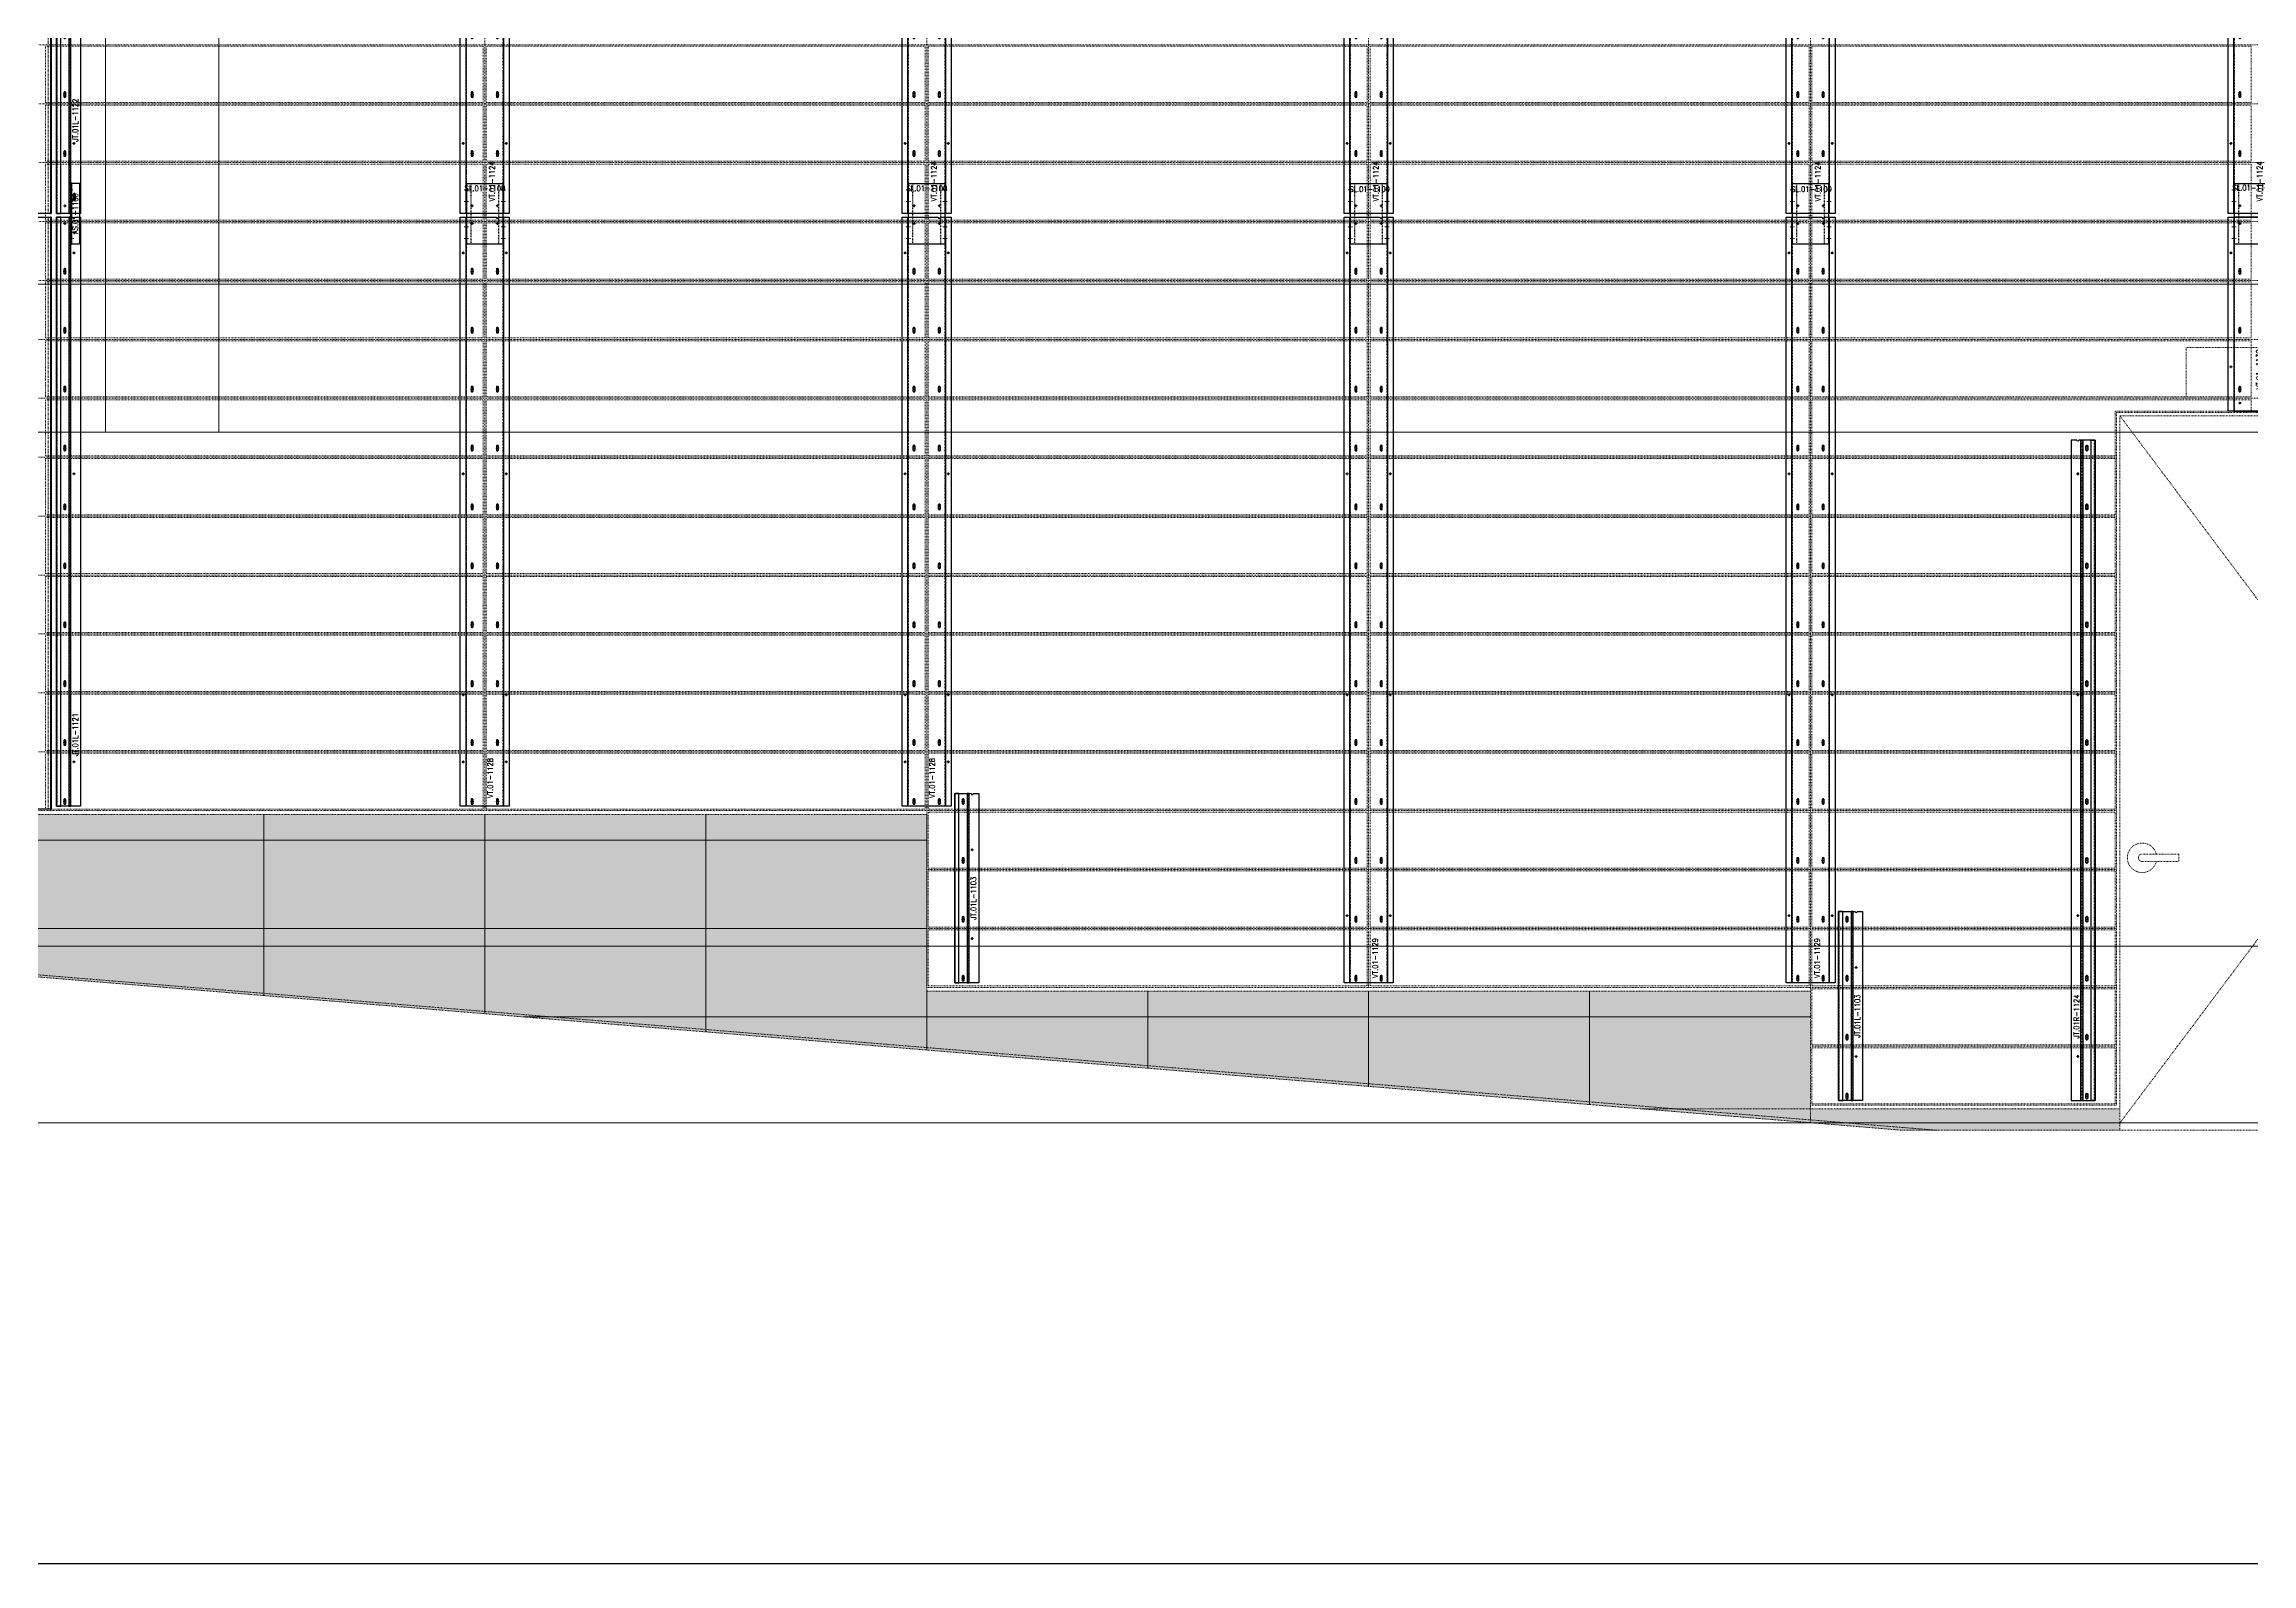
# Model space of a CAD drawing. Header units: inches. Extents: x 11737 to 18084, y -4365 to 1695.
# Drawn here: x 13334.9 to 13634.6, y -571.1 to -364.7 of the extents above; entities that cross this region are included whole.
import ezdxf

# ---------------------------------------------------------------- set-up
doc = ezdxf.new("R2010")
doc.units = ezdxf.units.IN
doc.header["$MEASUREMENT"] = 0
for name, pattern in [('INC-200$0$NBK_CenterX2', [1.083333, 0.666667, -0.125, 0.166667, -0.125]), ('NBK_Center', [0.541667, 0.333333, -0.0625, 0.083333, -0.0625]), ('NBK_Center2', [0.270833, 0.166667, -0.03125, 0.041667, -0.03125]), ('NBK_CenterX2', [1.083333, 0.666667, -0.125, 0.166667, -0.125]), ('NBK_Hidden', [0.125, 0.083333, -0.041667]), ('NBK_Hidden2', [0.0625, 0.041667, -0.020833])]:
    doc.linetypes.add(name, pattern=pattern)
doc.layers.get('Defpoints').update_dxf_attribs({"color": 250, "lineweight": 0})
for name, color, linetype, lineweight in [('!Bracket', 11, 'Continuous', 25), ('!Clip - bent', 20, 'Continuous', 25), ('!Clip - bent @ 1', 20, 'Continuous', 25), ('!Dimension', 50, 'Continuous', 5), ('!Extrusion', 140, 'Continuous', 25), ('!Flashing', 40, 'Continuous', 25), ('!Gridline', 112, 'NBK_CenterX2', 5), ('!Linetype_Center', 220, 'NBK_Center', 9), ('!Linetype_Center2', 222, 'NBK_Center2', 9), ('!Linetype_Hidden', 210, 'NBK_Hidden', 9), ('!Misc2', 252, 'NBK_Hidden2', 5), ('INC-200$0$!Gridline @ 1', 112, 'INC-200$0$NBK_CenterX2', 5)]:
    doc.layers.add(name, color=color, linetype=linetype, lineweight=lineweight)
doc.styles.add('Romans', font='romans.shx', dxfattribs={"width": 0.8})

# ---------------------------------------------------------------- blocks, each defined once
blk = doc.blocks.new('WEST ELEVATION GRID')
for p, q in [((-1655, 113.9), (842.95, 113.9)), ((-1655, 24), (842.95, 24)), ((-1655, 0), (794.95, 0))]:
    blk.add_line(p, q)
blk = doc.blocks.new('A201')
h = blk.add_hatch()
h.set_pattern_fill('FP_12', color=256, style=0, pattern_type=2)
h.set_pattern_definition([(0, (-699.0618, 218.4), (15.36, 3.84), [1.267, -10.253, 1.267, -10.253, -61.44]), (0, (-699.0618, 218.4), (15.36, 3.84), [-23.04, 1.267, -21.773, 1.267, -10.253, -26.88]), (0, (-699.0618, 218.4), (15.36, 3.84), [-57.6, 1.267, -6.413, 1.267, -17.933]), (120, (-693.3018, 220.32), (-11.005538, 11.38215), [1.267, -10.253, 1.267, -10.253, -61.44]), (120, (-693.3018, 220.32), (-11.005538, 11.38215), [-23.04, 1.267, -21.773, 1.267, -10.253, -26.88]), (120, (-693.3018, 220.32), (-11.005538, 11.38215), [-57.6, 1.267, -6.413, 1.267, -17.933]), (240, (-691.3818, 228), (-4.354462, -15.22215), [1.267, -10.253, 1.267, -10.253, -61.44]), (240, (-691.3818, 228), (-4.354462, -15.22215), [-23.04, 1.267, -21.773, 1.267, -10.253, -26.88]), (240, (-691.3818, 228), (-4.354462, -15.22215), [-57.6, 1.267, -6.413, 1.267, -17.933])])
h.paths.add_polyline_path([(-314.57, -25), (-285.08, -25), (-285.08, -22.1), (-327.01, -22.1), (-327.01, -6.1), (-447.01, -6.1), (-447.01, 17.9), (-747.01, 17.9), (-747.01, 41.9), (-1047.01, 41.9), (-1047.01, 65.9), (-1287.01, 65.9), (-1287.01, 89.9), (-1356.01, 89.9), (-1356.01, 60.65), (-348.92, -22.17)])
for p, q in [((-258.01, 81.28), (-276.01, 81.28)), ((-276.01, 81.28), (-276.01, 74.4)), ((-249.01, 24), (-285.01, 72)), ((-285.01, -25), (-285.01, 72)), ((-285.01, 72), (-249.01, 72)), ((-276.01, 74.4), (-258.01, 74.4)), ((-309.92, -25), (-1356.01, 60.65)), ((-314.57, -25), (-1356.01, 60.65)), ((-249.01, 24), (-285.01, -24)), ((-447.01, 17.9), (-747.01, 17.9)), ((-447.01, -6.1), (-447.01, 17.9)), ((-277.01, 12.5), (-282.01, 12.5)), ((-277.01, 12.5), (-277.01, 11.5)), ((-282.01, 11.5), (-277.01, 11.5)), ((-327.01, -6.1), (-447.01, -6.1)), ((-327.01, -6.1), (-327.01, -24)), ((-349.83, -22.1), (-285.01, -22.1)), ((24, -25), (-314.57, -25))]:
    blk.add_line(p, q)
at = {"linetype": 'Continuous'}
for p, q in [((-537.01, -6.71), (-537.01, 17.9)), ((-507.01, -9.17), (-507.01, 17.9)), ((-477.01, -11.64), (-477.01, 17.9)), ((-793.65, 14.4), (-447.01, 14.4)), ((-647.73, 2.4), (-447.01, 2.4)), ((-447.01, -14.11), (-447.01, -6.1)), ((-417.01, -16.57), (-417.01, -6.1)), ((-387.01, -19.04), (-387.01, -6.1)), ((-357.01, -21.51), (-357.01, -6.1)), ((-501.82, -9.6), (-327.01, -9.6)), ((-327.01, -23.6), (-327.01, -23.08))]:
    blk.add_line(p, q, dxfattribs=at)
blk.add_arc((-282.01, 12), 2, 15, 345)
for points, knots in [([(-282.51, 12), (-282.51, 12.04), (-282.51, 12.11), (-282.48, 12.19), (-282.45, 12.25), (-282.42, 12.3), (-282.39, 12.33), (-282.36, 12.36), (-282.32, 12.4), (-282.27, 12.43), (-282.24, 12.45), (-282.21, 12.46), (-282.18, 12.47), (-282.14, 12.48), (-282.11, 12.49), (-282.08, 12.5), (-282.05, 12.5), (-282.03, 12.5), (-282.01, 12.5)], [0, 0, 0, 0, 0.0833333, 0.125, 0.1666667, 0.2083333, 0.2291667, 0.25, 0.2916667, 0.3333333, 0.3541667, 0.375, 0.3958333, 0.4166667, 0.4375, 0.4583333, 0.4791667, 0.5, 0.5, 0.5, 0.5]), ([(-282.01, 11.5), (-282.03, 11.5), (-282.05, 11.5), (-282.08, 11.5), (-282.11, 11.51), (-282.14, 11.52), (-282.18, 11.53), (-282.21, 11.54), (-282.24, 11.55), (-282.27, 11.57), (-282.29, 11.58), (-282.33, 11.61), (-282.36, 11.64), (-282.39, 11.67), (-282.42, 11.7), (-282.45, 11.75), (-282.48, 11.81), (-282.51, 11.89), (-282.51, 11.96), (-282.51, 12)], [0.5, 0.5, 0.5, 0.5, 0.5208333, 0.5416667, 0.5625, 0.5833333, 0.6041667, 0.625, 0.6458333, 0.6666667, 0.6875, 0.7083333, 0.75, 0.7708333, 0.7916667, 0.8333333, 0.875, 0.9166667, 1, 1, 1, 1])]:
    blk.add_open_spline(points, degree=3, knots=knots)
blk = doc.blocks.new('EWA-TM TERRACOTTA WEST')
at = {"layer": '!Linetype_Hidden'}
for p, q in [((825, 42.4), (825, 353.81)), ((885, 18.4), (885, 353.81)), ((945, 18.4), (945, 353.81)), ((1005, 2.4), (1005, 353.81)), ((-23.75, 146.4), (1355.76, 146.4)), ((-23.75, 138.4), (1355.76, 138.4)), ((-23.75, 130.4), (1355.76, 130.4)), ((-23.75, 122.4), (1355.76, 122.4)), ((-23.75, 114.4), (1355.76, 114.4)), ((45, 106.4), (1356.01, 106.4)), ((45, 98.4), (1355.76, 98.4)), ((45, 90.4), (1046.51, 90.4)), ((285, 82.4), (1046.51, 82.4)), ((285, 74.4), (1046.51, 74.4)), ((285, 66.4), (1046.51, 66.4)), ((585, 58.4), (1046.51, 58.4)), ((585, 50.4), (1046.51, 50.4)), ((585, 42.4), (1046.51, 42.4)), ((885, 34.4), (1046.51, 34.4)), ((885, 26.4), (1046.51, 26.4)), ((885, 18.4), (1046.51, 18.4)), ((1005, 10.4), (1046.51, 10.4)), ((1005, 2.4), (1046.51, 2.4))]:
    blk.add_line(p, q, dxfattribs=at)
for points in [[(765.38, 146.21), (824.81, 146.21), (824.81, 138.59), (765.38, 138.59)], [(884.81, 146.21), (825.19, 146.21), (825.19, 138.59), (884.81, 138.59)], [(885.19, 146.21), (944.81, 146.21), (944.81, 138.59), (885.19, 138.59)], [(1004.81, 146.21), (945.19, 146.21), (945.19, 138.59), (1004.81, 138.59)], [(1005.19, 146.21), (1064.81, 146.21), (1064.81, 138.59), (1005.19, 138.59)], [(765.38, 130.59), (824.81, 130.59), (824.81, 138.21), (765.38, 138.21)], [(884.81, 130.59), (825.19, 130.59), (825.19, 138.21), (884.81, 138.21)], [(885.19, 130.59), (944.81, 130.59), (944.81, 138.21), (885.19, 138.21)], [(1004.81, 130.59), (945.19, 130.59), (945.19, 138.21), (1004.81, 138.21)], [(1005.19, 130.59), (1064.81, 130.59), (1064.81, 138.21), (1005.19, 138.21)], [(765.38, 130.21), (824.81, 130.21), (824.81, 122.59), (765.38, 122.59)], [(884.81, 130.21), (825.19, 130.21), (825.19, 122.59), (884.81, 122.59)], [(885.19, 130.21), (944.81, 130.21), (944.81, 122.59), (885.19, 122.59)], [(1004.81, 130.21), (945.19, 130.21), (945.19, 122.59), (1004.81, 122.59)], [(1005.19, 130.21), (1064.81, 130.21), (1064.81, 122.59), (1005.19, 122.59)], [(765.38, 114.59), (824.81, 114.59), (824.81, 122.21), (765.38, 122.21)], [(884.81, 114.59), (825.19, 114.59), (825.19, 122.21), (884.81, 122.21)], [(885.19, 114.59), (944.81, 114.59), (944.81, 122.21), (885.19, 122.21)], [(1004.81, 114.59), (945.19, 114.59), (945.19, 122.21), (1004.81, 122.21)], [(1005.19, 114.59), (1064.81, 114.59), (1064.81, 122.21), (1005.19, 122.21)], [(765.38, 114.21), (824.81, 114.21), (824.81, 106.59), (765.38, 106.59)], [(884.81, 114.21), (825.19, 114.21), (825.19, 106.59), (884.81, 106.59)], [(885.19, 114.21), (944.81, 114.21), (944.81, 106.59), (885.19, 106.59)], [(1004.81, 114.21), (945.19, 114.21), (945.19, 106.59), (1004.81, 106.59)], [(1005.19, 114.21), (1064.81, 114.21), (1064.81, 106.59), (1005.19, 106.59)], [(765.38, 98.59), (824.81, 98.59), (824.81, 106.21), (765.38, 106.21)], [(884.81, 98.59), (825.19, 98.59), (825.19, 106.21), (884.81, 106.21)], [(885.19, 98.59), (944.81, 98.59), (944.81, 106.21), (885.19, 106.21)], [(1004.81, 98.59), (945.19, 98.59), (945.19, 106.21), (1004.81, 106.21)], [(1005.19, 106.21), (1064.81, 106.21), (1064.81, 98.59), (1005.19, 98.59)], [(765.38, 98.21), (824.81, 98.21), (824.81, 90.59), (765.38, 90.59)], [(884.81, 98.21), (825.19, 98.21), (825.19, 90.59), (884.81, 90.59)], [(885.19, 98.21), (944.81, 98.21), (944.81, 90.59), (885.19, 90.59)], [(1004.81, 98.21), (945.19, 98.21), (945.19, 90.59), (1004.81, 90.59)], [(1005.19, 90.59), (1005.19, 98.21), (1064.81, 98.21), (1064.81, 96.67), (1046.33, 96.67), (1046.33, 90.59)], [(765.38, 82.59), (824.81, 82.59), (824.81, 90.21), (765.38, 90.21)], [(884.81, 82.59), (825.19, 82.59), (825.19, 90.21), (884.81, 90.21)], [(885.19, 82.59), (944.81, 82.59), (944.81, 90.21), (885.19, 90.21)], [(1004.81, 82.59), (945.19, 82.59), (945.19, 90.21), (1004.81, 90.21)], [(1046.33, 90.21), (1005.19, 90.21), (1005.19, 82.59), (1046.33, 82.59)], [(765.38, 82.21), (824.81, 82.21), (824.81, 74.59), (765.38, 74.59)], [(884.81, 82.21), (825.19, 82.21), (825.19, 74.59), (884.81, 74.59)], [(885.19, 82.21), (944.81, 82.21), (944.81, 74.59), (885.19, 74.59)], [(1004.81, 82.21), (945.19, 82.21), (945.19, 74.59), (1004.81, 74.59)], [(1046.33, 74.59), (1005.19, 74.59), (1005.19, 82.21), (1046.33, 82.21)], [(765.38, 66.59), (824.81, 66.59), (824.81, 74.21), (765.38, 74.21)], [(884.81, 66.59), (825.19, 66.59), (825.19, 74.21), (884.81, 74.21)], [(885.19, 66.59), (944.81, 66.59), (944.81, 74.21), (885.19, 74.21)], [(1004.81, 66.59), (945.19, 66.59), (945.19, 74.21), (1004.81, 74.21)], [(1046.33, 74.21), (1005.19, 74.21), (1005.19, 66.59), (1046.33, 66.59)], [(765.38, 66.21), (824.81, 66.21), (824.81, 58.59), (765.38, 58.59)], [(884.81, 66.21), (825.19, 66.21), (825.19, 58.59), (884.81, 58.59)], [(885.19, 66.21), (944.81, 66.21), (944.81, 58.59), (885.19, 58.59)], [(1004.81, 66.21), (945.19, 66.21), (945.19, 58.59), (1004.81, 58.59)], [(1046.33, 58.59), (1005.19, 58.59), (1005.19, 66.21), (1046.33, 66.21)], [(765.38, 50.59), (824.81, 50.59), (824.81, 58.21), (765.38, 58.21)], [(884.81, 50.59), (825.19, 50.59), (825.19, 58.21), (884.81, 58.21)], [(885.19, 50.59), (944.81, 50.59), (944.81, 58.21), (885.19, 58.21)], [(1004.81, 50.59), (945.19, 50.59), (945.19, 58.21), (1004.81, 58.21)], [(1046.33, 58.21), (1005.19, 58.21), (1005.19, 50.59), (1046.33, 50.59)], [(765.38, 50.21), (824.81, 50.21), (824.81, 42.59), (765.38, 42.59)], [(884.81, 50.21), (825.19, 50.21), (825.19, 42.59), (884.81, 42.59)], [(885.19, 50.21), (944.81, 50.21), (944.81, 42.59), (885.19, 42.59)], [(1004.81, 50.21), (945.19, 50.21), (945.19, 42.59), (1004.81, 42.59)], [(1046.33, 42.59), (1005.19, 42.59), (1005.19, 50.21), (1046.33, 50.21)], [(885.19, 34.59), (944.81, 34.59), (944.81, 42.21), (885.19, 42.21)], [(1004.81, 34.59), (945.19, 34.59), (945.19, 42.21), (1004.81, 42.21)], [(1046.33, 42.21), (1005.19, 42.21), (1005.19, 34.59), (1046.33, 34.59)], [(885.19, 34.21), (944.81, 34.21), (944.81, 26.59), (885.19, 26.59)], [(1004.81, 34.21), (945.19, 34.21), (945.19, 26.59), (1004.81, 26.59)], [(1046.33, 26.59), (1005.19, 26.59), (1005.19, 34.21), (1046.33, 34.21)], [(885.19, 18.59), (944.81, 18.59), (944.81, 26.21), (885.19, 26.21)], [(1004.81, 18.59), (945.19, 18.59), (945.19, 26.21), (1004.81, 26.21)], [(1046.33, 26.21), (1005.19, 26.21), (1005.19, 18.59), (1046.33, 18.59)], [(1046.33, 18.21), (1005.19, 18.21), (1005.19, 10.59), (1046.33, 10.59)], [(1046.33, 10.21), (1005.19, 10.21), (1005.19, 2.59), (1046.33, 2.59)]]:
    blk.add_lwpolyline(points, close=True, dxfattribs=at)
blk.add_lwpolyline([(1046.51, 2.4), (1046.51, 96.49), (1083.49, 96.49), (1083.49, 2.4)], dxfattribs=at)
blk = doc.blocks.new('GRID_ELEV WEST_W')
at = {"layer": '!Gridline'}
for p, q in [((-594.98, -1136.24), (1164.09, -1136.24)), ((-594.98, -1220.98), (1164.09, -1220.98))]:
    blk.add_line(p, q, dxfattribs=at)
blk.add_lwpolyline([(-512.31, -1203.13), (-493.23, -1203.13), (-493.23, -1203.13), (1164.09, -1203.13)], dxfattribs=at)
blk = doc.blocks.new('WEEP HOLE')
at = {"layer": '!Linetype_Center'}
for p, q in [((-0.22, 0.37), (0.22, 0.37)), ((0, 0.83), (0, -0.08))]:
    blk.add_line(p, q, dxfattribs=at)
at = {"color": 0}
blk.add_lwpolyline([(-0.14, 0.61), (-0.14, 0.14, 0.414214), (0, 0, 0.414214), (0.14, 0.14), (0.14, 0.61, 0.414214), (0, 0.75, 0.414214)], format="xyb", close=True, dxfattribs=at)
blk = doc.blocks.new('TAP HOLE_5mm')
at = {"layer": '!Linetype_Center2'}
for points in [[(-0.18, 0), (0.18, 0)], [(0, 0.18), (0, -0.18)]]:
    blk.add_lwpolyline(points, dxfattribs=at)
blk.add_circle((0, 0), 0.101)
blk = doc.blocks.new('JT.01L-1103')
at = {"layer": '!Extrusion'}
blk.add_lwpolyline([(0, 25.69), (0, 0), (-3.25, 0), (-3.25, 25.69), (-1.02, 25.69, 1), (-0.75, 25.69)], format="xyb", close=True, dxfattribs=at)
for points in [[(-2.68, 25.69), (-3.25, 25.69), (-3.25, 0), (-2.68, 0)], [(-1.55, 0), (-1.3, 0), (-1.3, 25.69), (-1.55, 25.69)]]:
    blk.add_lwpolyline(points, close=True, dxfattribs=at)
at = {"layer": '!Extrusion', "linetype": 'NBK_Hidden'}
for points in [[(-3.25, 0), (-3.17, 0), (-3.17, 25.69), (-3.25, 25.69)], [(-1.38, 0), (-1.3, 0), (-1.3, 25.69), (-1.38, 25.69)]]:
    blk.add_lwpolyline(points, close=True, dxfattribs=at)
at = {"layer": '!Extrusion'}
for p in [(-2.12, 24.25), (-2.12, 16.25), (-2.12, 8.25), (-2.12, 0.24)]:
    blk.add_blockref('WEEP HOLE', p, dxfattribs=at)
at = {"layer": '!Extrusion', "rotation": 360}
for p in [(-0.89, 18.07), (-0.89, 6)]:
    blk.add_blockref('TAP HOLE_5mm', p, dxfattribs=at)
at = {"layer": 'Defpoints', "color": 2, "insert": (-0.71, 11.47), "char_height": 0.75, "width": 1.65, "attachment_point": 5, "rotation": 90, "style": 'Romans'}
blk.add_mtext('JT.01L-1103', dxfattribs=at)
blk = doc.blocks.new('SECTION CLEAR HOLE 1')
at = {"layer": '!Linetype_Center2'}
blk.add_line((-0.33, 0, 0), (0.26, 0, 0), dxfattribs=at)
at = {"layer": '!Misc2'}
blk.add_lwpolyline([(-0.12, 0.1), (0, 0.1), (0, -0.1), (-0.12, -0.1)], close=True, dxfattribs=at)
blk = doc.blocks.new('SLOTTED SECTION1')
at = {"layer": '!Linetype_Center2'}
blk.add_lwpolyline([(-0.24, 0), (0.12, 0)], dxfattribs=at)
at = {"layer": '!Misc2'}
blk.add_lwpolyline([(-0.12, 0.47), (0, 0.47), (0, -0.47), (-0.12, -0.47)], close=True, dxfattribs=at)
blk = doc.blocks.new('SLOTTED HOLE 1')
at = {"layer": '!Linetype_Center'}
for p, q in [((0, 0.55), (0, -0.55)), ((-0.22, 0), (0.22, 0))]:
    blk.add_line(p, q, dxfattribs=at)
at = {"color": 0}
blk.add_lwpolyline([(-0.14, 0.33), (-0.14, -0.33, 0.414214), (0, -0.47, 0.414214), (0.14, -0.33), (0.14, 0.33, 0.414214), (0, 0.47, 0.414214)], format="xyb", close=True, dxfattribs=at)
blk = doc.blocks.new('AS.01-1100')
at = {"layer": '!Bracket'}
for points in [[(-1.3, 4.65), (-0.12, 4.65), (-0.12, -3.67), (-1.3, -3.67)], [(-1.3, -3.67), (-1.18, -3.67), (-1.18, 4.65), (-1.3, 4.65)]]:
    blk.add_lwpolyline(points, close=True, dxfattribs=at)
at = {"layer": '!Dimension'}
for name, p in [('SLOTTED SECTION1', (-1.18, 3.73)), ('SLOTTED SECTION1', (-1.18, 2.15)), ('SECTION CLEAR HOLE 1', (-1.18, -1.3)), ('SECTION CLEAR HOLE 1', (-1.18, -2.88))]:
    blk.add_blockref(name, p, dxfattribs=at)
at = {"layer": '!Extrusion', "linetype": 'NBK_Hidden'}
blk.add_blockref('SLOTTED HOLE 1', (-0.83, 2.75), dxfattribs=at)
at = {"layer": '!Extrusion', "rotation": 360}
blk.add_blockref('TAP HOLE_5mm', (-0.83, -2.09), dxfattribs=at)
at = {"layer": 'Defpoints', "color": 30, "insert": (-0.71, 0.49), "char_height": 0.75, "width": 1.65, "attachment_point": 5, "rotation": 90, "style": 'Romans'}
blk.add_mtext('AS.01-1100', dxfattribs=at)
blk = doc.blocks.new('JT.01L-1122')
at = {"layer": '!Extrusion'}
blk.add_lwpolyline([(2.22, 135.5, 1), (2.5, 135.5), (3.25, 135.5), (3.25, 0), (0, 0), (0, 135.5)], format="xyb", close=True, dxfattribs=at)
for points in [[(0, 135.5), (0, 0), (0.57, 0), (0.57, 135.5)], [(1.69, 135.5), (1.69, 0), (1.95, 0), (1.95, 135.5)]]:
    blk.add_lwpolyline(points, close=True, dxfattribs=at)
at = {"layer": '!Extrusion', "linetype": 'NBK_Hidden'}
for points in [[(0, 135.5), (0, 0), (0.08, 0), (0.08, 135.5)], [(1.87, 135.5), (1.87, 0), (1.95, 0), (1.95, 135.5)]]:
    blk.add_lwpolyline(points, close=True, dxfattribs=at)
at = {"layer": '!Dimension'}
blk.add_blockref('AS.01-1100', (3.25, 135.5), dxfattribs=at)
at = {"layer": '!Extrusion', "rotation": 360}
for name, p in [('TAP HOLE_5mm', (1.13, 134.66)), ('TAP HOLE_5mm', (2.36, 129.54)), ('WEEP HOLE', (1.13, 127.78)), ('WEEP HOLE', (1.13, 119.78)), ('WEEP HOLE', (1.13, 111.78)), ('WEEP HOLE', (1.13, 103.78)), ('TAP HOLE_5mm', (2.36, 99.54)), ('WEEP HOLE', (1.13, 95.78)), ('WEEP HOLE', (1.13, 87.78)), ('WEEP HOLE', (1.13, 79.78)), ('WEEP HOLE', (1.13, 71.78)), ('TAP HOLE_5mm', (2.36, 69.54)), ('WEEP HOLE', (1.13, 63.78)), ('WEEP HOLE', (1.13, 55.78)), ('WEEP HOLE', (1.13, 47.78)), ('WEEP HOLE', (1.13, 39.78)), ('TAP HOLE_5mm', (2.36, 39.54)), ('WEEP HOLE', (1.13, 31.78)), ('WEEP HOLE', (1.13, 23.78)), ('WEEP HOLE', (1.13, 15.78)), ('TAP HOLE_5mm', (2.36, 9.54)), ('WEEP HOLE', (1.13, 7.78)), ('TAP HOLE_5mm', (1.13, 1.06))]:
    blk.add_blockref(name, p, dxfattribs=at)
at = {"layer": 'Defpoints', "color": 2, "insert": (2.54, 12.68), "char_height": 0.75, "width": 1.65, "attachment_point": 5, "rotation": 90, "style": 'Romans'}
blk.add_mtext('JT.01L-1122', dxfattribs=at)
blk = doc.blocks.new('SLOTTED SECTION HOLE')
at = {"layer": '!Linetype_Center2'}
blk.add_line((-0.33, 0), (0.26, 0), dxfattribs=at)
at = {"layer": '!Misc2'}
blk.add_lwpolyline([(-0.08, 0.47), (0, 0.47), (0, -0.47), (-0.08, -0.47)], close=True, dxfattribs=at)
blk = doc.blocks.new('CLEAR SECTION HOLE')
at = {"layer": '!Linetype_Center2'}
blk.add_line((-0.33, 0), (0.26, 0), dxfattribs=at)
at = {"layer": '!Misc2'}
blk.add_lwpolyline([(-0.08, 0.1), (0, 0.1), (0, -0.1), (-0.08, -0.1)], close=True, dxfattribs=at)
blk = doc.blocks.new('VT.01-1124-')
at = {"layer": '!Extrusion'}
blk.add_lwpolyline([(-2.45, 140.09), (2.45, 140.09), (2.45, 131.83), (-2.45, 131.83)], close=True, dxfattribs=at)
at = {"layer": '!Extrusion', "linetype": 'NBK_Hidden2'}
blk.add_lwpolyline([(-1.86, 140.09), (1.86, 140.09), (1.86, 131.83), (-1.86, 131.83)], close=True, dxfattribs=at)
at = {"layer": '!Extrusion'}
blk.add_lwpolyline([(-3.33, 0), (-3.33, 135.5), (1.58, 135.5, 1), (1.86, 135.5), (3.33, 135.5), (3.33, 0)], format="xyb", close=True, dxfattribs=at)
for points in [[(-2.54, 0), (-2.54, 135.5), (1.58, 135.5)], [(1.86, 135.5), (2.54, 135.5), (2.54, 0)]]:
    blk.add_lwpolyline(points, dxfattribs=at)
at = {"layer": '!Extrusion', "linetype": 'NBK_Hidden'}
for points in [[(-2.46, 0), (-2.46, 135.5)], [(2.46, 135.5), (2.46, 0)]]:
    blk.add_lwpolyline(points, dxfattribs=at)
at = {"layer": '!Dimension', "rotation": 360}
for name, p in [('CLEAR SECTION HOLE', (-2.46, 134.2)), ('CLEAR SECTION HOLE', (-2.46, 132.62)), ('CLEAR SECTION HOLE', (2.54, 134.2)), ('CLEAR SECTION HOLE', (2.54, 132.62)), ('SLOTTED SECTION HOLE', (-2.46, 3.23)), ('SLOTTED SECTION HOLE', (2.54, 3.23)), ('SLOTTED SECTION HOLE', (-2.46, 1.65)), ('SLOTTED SECTION HOLE', (2.54, 1.65))]:
    blk.add_blockref(name, p, dxfattribs=at)
at = {"layer": '!Extrusion', "rotation": 360}
for name, p in [('TAP HOLE_5mm', (-1.72, 134.66)), ('TAP HOLE_5mm', (1.72, 134.66)), ('TAP HOLE_5mm', (-2.93, 129.54)), ('TAP HOLE_5mm', (2.93, 129.54)), ('WEEP HOLE', (-1.72, 127.78)), ('WEEP HOLE', (1.72, 127.78)), ('WEEP HOLE', (-1.72, 119.78)), ('WEEP HOLE', (1.72, 119.78)), ('WEEP HOLE', (-1.72, 111.78)), ('WEEP HOLE', (1.72, 111.78)), ('WEEP HOLE', (-1.72, 103.78)), ('WEEP HOLE', (1.72, 103.78)), ('TAP HOLE_5mm', (-2.93, 99.54)), ('TAP HOLE_5mm', (2.93, 99.54)), ('WEEP HOLE', (-1.72, 95.78)), ('WEEP HOLE', (1.72, 95.78)), ('WEEP HOLE', (-1.72, 87.78)), ('WEEP HOLE', (1.72, 87.78)), ('WEEP HOLE', (-1.72, 79.78)), ('WEEP HOLE', (1.72, 79.78)), ('WEEP HOLE', (-1.72, 71.78)), ('WEEP HOLE', (1.72, 71.78)), ('TAP HOLE_5mm', (-2.93, 69.54)), ('TAP HOLE_5mm', (2.93, 69.54)), ('WEEP HOLE', (-1.72, 63.78)), ('WEEP HOLE', (1.72, 63.78)), ('WEEP HOLE', (-1.72, 55.78)), ('WEEP HOLE', (1.72, 55.78)), ('WEEP HOLE', (-1.72, 47.78)), ('WEEP HOLE', (1.72, 47.78)), ('TAP HOLE_5mm', (-2.93, 39.54)), ('WEEP HOLE', (-1.72, 39.78)), ('WEEP HOLE', (1.72, 39.78)), ('TAP HOLE_5mm', (2.93, 39.54)), ('WEEP HOLE', (-1.72, 31.78)), ('WEEP HOLE', (1.72, 31.78)), ('WEEP HOLE', (-1.72, 23.78)), ('WEEP HOLE', (1.72, 23.78)), ('WEEP HOLE', (-1.72, 15.78)), ('WEEP HOLE', (1.72, 15.78)), ('TAP HOLE_5mm', (-2.93, 9.54)), ('TAP HOLE_5mm', (2.93, 9.54)), ('WEEP HOLE', (-1.72, 7.78)), ('WEEP HOLE', (1.72, 7.78)), ('TAP HOLE_5mm', (-1.72, 1.06)), ('TAP HOLE_5mm', (1.72, 1.06))]:
    blk.add_blockref(name, p, dxfattribs=at)
at = {"layer": 'Defpoints', "color": 30, "insert": (-0.12, 139.47), "char_height": 0.75, "width": 1.65, "attachment_point": 5, "style": 'Romans'}
blk.add_mtext('SL.01-1100', dxfattribs=at)
at = {"layer": 'Defpoints', "color": 1, "insert": (0.98, 4.37), "char_height": 0.75, "width": 1.65, "attachment_point": 5, "rotation": 90, "style": 'Romans'}
blk.add_mtext('VT.01-1124', dxfattribs=at)
blk = doc.blocks.new('VT.01-1129-')
at = {"layer": '!Extrusion'}
blk.add_lwpolyline([(-2.45, 108.55), (2.45, 108.55), (2.45, 100.29), (-2.45, 100.29)], close=True, dxfattribs=at)
at = {"layer": '!Extrusion', "linetype": 'NBK_Hidden2'}
blk.add_lwpolyline([(-1.86, 108.55), (1.86, 108.55), (1.86, 100.29), (-1.86, 100.29)], close=True, dxfattribs=at)
at = {"layer": '!Extrusion'}
blk.add_lwpolyline([(3.33, 0), (-3.33, 0), (-3.33, 103.96), (1.58, 103.96, 1), (1.86, 103.96), (3.33, 103.96)], format="xyb", close=True, dxfattribs=at)
for points in [[(-2.54, 103.96), (1.58, 103.96)], [(-2.54, 103.96), (1.58, 103.96)], [(1.86, 103.96), (2.54, 103.96), (2.54, 0), (-2.54, 0), (-2.54, 103.96), (1.58, 103.96)], [(-2.54, 103.96), (1.58, 103.96)], [(1.86, 103.96), (2.54, 103.96)], [(1.86, 103.96), (2.54, 103.96)], [(1.86, 103.96), (2.54, 103.96)]]:
    blk.add_lwpolyline(points, dxfattribs=at)
at = {"layer": '!Extrusion', "linetype": 'NBK_Hidden'}
blk.add_lwpolyline([(1.86, 103.96), (2.46, 103.96), (2.46, 0), (-2.46, 0), (-2.46, 103.96), (1.58, 103.96)], dxfattribs=at)
at = {"layer": '!Dimension', "rotation": 360}
for p in [(-2.46, 102.66), (2.54, 102.66), (-2.46, 101.08), (2.54, 101.08)]:
    blk.add_blockref('CLEAR SECTION HOLE', p, dxfattribs=at)
at = {"layer": '!Extrusion', "rotation": 360}
for name, p in [('TAP HOLE_5mm', (-1.72, 103.12)), ('TAP HOLE_5mm', (1.72, 103.12)), ('TAP HOLE_5mm', (-2.93, 99.12)), ('TAP HOLE_5mm', (2.93, 99.12)), ('WEEP HOLE', (-1.72, 96.25)), ('WEEP HOLE', (1.72, 96.25)), ('WEEP HOLE', (-1.72, 88.25)), ('WEEP HOLE', (1.72, 88.25)), ('WEEP HOLE', (-1.72, 80.25)), ('WEEP HOLE', (1.72, 80.25)), ('WEEP HOLE', (-1.72, 72.25)), ('WEEP HOLE', (1.72, 72.25)), ('TAP HOLE_5mm', (-2.93, 69.12)), ('TAP HOLE_5mm', (2.93, 69.12)), ('WEEP HOLE', (-1.72, 64.25)), ('WEEP HOLE', (1.72, 64.25)), ('WEEP HOLE', (-1.72, 56.25)), ('WEEP HOLE', (1.72, 56.25)), ('WEEP HOLE', (-1.72, 48.25)), ('WEEP HOLE', (1.72, 48.25)), ('TAP HOLE_5mm', (-2.93, 39.12)), ('WEEP HOLE', (-1.72, 40.25)), ('WEEP HOLE', (1.72, 40.25)), ('TAP HOLE_5mm', (2.93, 39.12)), ('WEEP HOLE', (-1.72, 32.25)), ('WEEP HOLE', (1.72, 32.25)), ('WEEP HOLE', (-1.72, 24.25)), ('WEEP HOLE', (1.72, 24.25)), ('WEEP HOLE', (-1.72, 16.25)), ('WEEP HOLE', (1.72, 16.25)), ('TAP HOLE_5mm', (-2.93, 9.12)), ('WEEP HOLE', (-1.72, 8.25)), ('WEEP HOLE', (1.72, 8.25)), ('TAP HOLE_5mm', (2.93, 9.12)), ('WEEP HOLE', (-1.72, 0.24)), ('WEEP HOLE', (1.72, 0.24))]:
    blk.add_blockref(name, p, dxfattribs=at)
at = {"layer": 'Defpoints', "color": 30, "insert": (0.12, 107.78), "char_height": 0.75, "width": 1.65, "attachment_point": 5, "style": 'Romans'}
blk.add_mtext('SL.01-1100', dxfattribs=at)
at = {"layer": 'Defpoints', "color": 1, "insert": (0.89, 3.36), "char_height": 0.75, "width": 1.65, "attachment_point": 5, "rotation": 90, "style": 'Romans'}
blk.add_mtext('VT.01-1129', dxfattribs=at)
blk = doc.blocks.new('VT.01-1128-')
at = {"layer": '!Extrusion'}
blk.add_lwpolyline([(-2.45, 84.55), (2.45, 84.55), (2.45, 76.29), (-2.45, 76.29)], close=True, dxfattribs=at)
at = {"layer": '!Extrusion', "linetype": 'NBK_Hidden2'}
blk.add_lwpolyline([(-1.86, 84.55), (1.86, 84.55), (1.86, 76.29), (-1.86, 76.29)], close=True, dxfattribs=at)
at = {"layer": '!Extrusion'}
blk.add_lwpolyline([(3.33, 0), (-3.33, 0), (-3.33, 79.96), (1.58, 79.96, 1), (1.86, 79.96), (3.33, 79.96)], format="xyb", close=True, dxfattribs=at)
for points in [[(-2.54, 79.96), (1.58, 79.96)], [(-2.54, 79.96), (1.58, 79.96)], [(1.86, 79.96), (2.54, 79.96), (2.54, 0), (-2.54, 0), (-2.54, 79.96), (1.58, 79.96)], [(1.86, 79.96), (2.54, 79.96)], [(1.86, 79.96), (2.54, 79.96)]]:
    blk.add_lwpolyline(points, dxfattribs=at)
at = {"layer": '!Extrusion', "linetype": 'NBK_Hidden'}
blk.add_lwpolyline([(1.86, 79.96), (2.46, 79.96), (2.46, 0), (-2.46, 0), (-2.46, 79.96), (1.58, 79.96)], dxfattribs=at)
at = {"layer": '!Dimension', "rotation": 360}
for p in [(-2.46, 78.66), (2.54, 78.66), (-2.46, 77.08), (2.54, 77.08)]:
    blk.add_blockref('CLEAR SECTION HOLE', p, dxfattribs=at)
at = {"layer": '!Extrusion', "rotation": 360}
for name, p in [('TAP HOLE_5mm', (-1.72, 79.12)), ('TAP HOLE_5mm', (1.72, 79.12)), ('TAP HOLE_5mm', (-2.93, 75.12)), ('TAP HOLE_5mm', (2.93, 75.12)), ('WEEP HOLE', (-1.72, 72.25)), ('WEEP HOLE', (1.72, 72.25)), ('WEEP HOLE', (-1.72, 64.25)), ('WEEP HOLE', (1.72, 64.25)), ('WEEP HOLE', (-1.72, 56.25)), ('WEEP HOLE', (1.72, 56.25)), ('WEEP HOLE', (-1.72, 48.25)), ('WEEP HOLE', (1.72, 48.25)), ('TAP HOLE_5mm', (-2.93, 45.12)), ('TAP HOLE_5mm', (2.93, 45.12)), ('WEEP HOLE', (-1.72, 40.25)), ('WEEP HOLE', (1.72, 40.25)), ('WEEP HOLE', (-1.72, 32.25)), ('WEEP HOLE', (1.72, 32.25)), ('WEEP HOLE', (-1.72, 24.25)), ('WEEP HOLE', (1.72, 24.25)), ('TAP HOLE_5mm', (-2.93, 15.12)), ('WEEP HOLE', (-1.72, 16.25)), ('WEEP HOLE', (1.72, 16.25)), ('TAP HOLE_5mm', (2.93, 15.12)), ('WEEP HOLE', (-1.72, 8.25)), ('WEEP HOLE', (1.72, 8.25)), ('TAP HOLE_5mm', (-2.93, 6)), ('TAP HOLE_5mm', (2.93, 6)), ('WEEP HOLE', (-1.72, 0.24)), ('WEEP HOLE', (1.72, 0.24))]:
    blk.add_blockref(name, p, dxfattribs=at)
at = {"layer": 'Defpoints', "color": 30, "insert": (0.03, 83.88), "char_height": 0.75, "width": 1.65, "attachment_point": 5, "style": 'Romans'}
blk.add_mtext('SL.01-1100', dxfattribs=at)
at = {"layer": 'Defpoints', "color": 1, "insert": (0.74, 3.81), "char_height": 0.75, "width": 1.65, "attachment_point": 5, "rotation": 90, "style": 'Romans'}
blk.add_mtext('VT.01-1128', dxfattribs=at)
blk = doc.blocks.new('JT.01R-1124-')
at = {"layer": '!Extrusion'}
blk.add_lwpolyline([(0, 0), (0, 89.69), (-2.22, 89.69, -1), (-2.5, 89.69), (-3.25, 89.69), (-3.25, 0)], format="xyb", close=True, dxfattribs=at)
for points in [[(-1.95, 0), (-1.95, 89.69), (-1.69, 89.69), (-1.69, 0)], [(-0.57, 0), (-0.57, 89.69), (0, 89.69), (0, 0)]]:
    blk.add_lwpolyline(points, close=True, dxfattribs=at)
at = {"layer": '!Extrusion', "linetype": 'NBK_Hidden'}
for points in [[(-1.95, 0), (-1.95, 89.69), (-1.87, 89.69), (-1.87, 0)], [(-0.08, 0), (-0.08, 89.69), (0, 89.69), (0, 0)]]:
    blk.add_lwpolyline(points, close=True, dxfattribs=at)
at = {"layer": '!Extrusion', "xscale": -1}
for name, p in [('WEEP HOLE', (-1.13, 88.25)), ('TAP HOLE_5mm', (-2.36, 85.12)), ('WEEP HOLE', (-1.13, 80.25)), ('WEEP HOLE', (-1.13, 72.25)), ('WEEP HOLE', (-1.13, 64.25)), ('WEEP HOLE', (-1.13, 56.25)), ('TAP HOLE_5mm', (-2.36, 55.12)), ('WEEP HOLE', (-1.13, 48.25)), ('WEEP HOLE', (-1.13, 40.25)), ('WEEP HOLE', (-1.13, 32.25)), ('TAP HOLE_5mm', (-2.36, 25.12)), ('WEEP HOLE', (-1.13, 24.25)), ('WEEP HOLE', (-1.13, 16.25)), ('WEEP HOLE', (-1.13, 8.25)), ('TAP HOLE_5mm', (-2.36, 6)), ('WEEP HOLE', (-1.13, 0.24))]:
    blk.add_blockref(name, p, dxfattribs=at)
at = {"layer": 'Defpoints', "color": 5, "insert": (-2.54, 11.41), "char_height": 0.75, "width": 1.65, "attachment_point": 5, "rotation": 90, "style": 'Romans'}
blk.add_mtext('JT.01R-1124', dxfattribs=at)
blk = doc.blocks.new('JT.01L-1121')
at = {"layer": '!Extrusion'}
blk.add_lwpolyline([(2.22, 79.96, 1), (2.5, 79.96), (3.25, 79.96), (3.25, 0), (0, 0), (0, 79.96)], format="xyb", close=True, dxfattribs=at)
for points in [[(0, 79.96), (0, 0), (0.57, 0), (0.57, 79.96)], [(1.69, 79.96), (1.69, 0), (1.95, 0), (1.95, 79.96)]]:
    blk.add_lwpolyline(points, close=True, dxfattribs=at)
at = {"layer": '!Extrusion', "linetype": 'NBK_Hidden'}
for points in [[(0, 79.96), (0, 0), (0.08, 0), (0.08, 79.96)], [(1.87, 79.96), (1.87, 0), (1.95, 0), (1.95, 79.96)]]:
    blk.add_lwpolyline(points, close=True, dxfattribs=at)
at = {"layer": '!Dimension'}
blk.add_blockref('AS.01-1100', (3.25, 79.96), dxfattribs=at)
at = {"layer": '!Extrusion', "rotation": 360}
for name, p in [('TAP HOLE_5mm', (1.13, 79.12)), ('TAP HOLE_5mm', (2.36, 75.12)), ('WEEP HOLE', (1.13, 72.25)), ('WEEP HOLE', (1.13, 64.25)), ('TAP HOLE_5mm', (2.36, 45.12)), ('TAP HOLE_5mm', (2.36, 6))]:
    blk.add_blockref(name, p, dxfattribs=at)
at = {"layer": '!Extrusion'}
for p in [(1.13, 56.25), (1.13, 48.25), (1.13, 40.25), (1.13, 32.25), (1.13, 24.25), (1.13, 16.25), (1.13, 8.25), (1.13, 0.24)]:
    blk.add_blockref('WEEP HOLE', p, dxfattribs=at)
at = {"layer": 'Defpoints', "color": 2, "insert": (2.54, 9.7), "char_height": 0.75, "width": 1.65, "attachment_point": 5, "rotation": 90, "style": 'Romans'}
blk.add_mtext('JT.01L-1121', dxfattribs=at)
blk = doc.blocks.new('VT.01-1130-')
at = {"layer": '!Extrusion'}
blk.add_lwpolyline([(-2.45, 30.9), (2.45, 30.9), (2.45, 22.64), (-2.45, 22.64)], close=True, dxfattribs=at)
at = {"layer": '!Extrusion', "linetype": 'NBK_Hidden2'}
blk.add_lwpolyline([(-1.86, 30.9), (1.86, 30.9), (1.86, 22.64), (-1.86, 22.64)], close=True, dxfattribs=at)
at = {"layer": '!Extrusion'}
blk.add_lwpolyline([(3.33, 0), (-3.33, 0), (-3.33, 26.31), (1.58, 26.31, 1), (1.86, 26.31), (3.33, 26.31)], format="xyb", close=True, dxfattribs=at)
blk.add_lwpolyline([(-2.54, 26.31), (1.58, 26.31), (-2.54, 26.31), (-2.54, 0), (2.54, 0), (2.54, 26.31), (1.86, 26.31), (2.54, 26.31)], dxfattribs=at)
at = {"layer": '!Extrusion', "linetype": 'NBK_Hidden'}
blk.add_lwpolyline([(1.86, 26.31), (2.46, 26.31), (2.46, 0), (-2.46, 0), (-2.46, 26.31), (1.58, 26.31)], dxfattribs=at)
at = {"layer": '!Dimension', "rotation": 360}
for p in [(-2.46, 25.01), (2.54, 25.01), (-2.46, 23.43), (2.54, 23.43)]:
    blk.add_blockref('CLEAR SECTION HOLE', p, dxfattribs=at)
at = {"layer": '!Extrusion', "rotation": 360}
for name, p in [('TAP HOLE_5mm', (-1.72, 25.47)), ('TAP HOLE_5mm', (1.72, 25.47)), ('TAP HOLE_5mm', (-2.93, 21.47)), ('TAP HOLE_5mm', (2.93, 21.47)), ('WEEP HOLE', (-1.72, 18.59)), ('WEEP HOLE', (1.72, 18.59)), ('WEEP HOLE', (-1.72, 10.59)), ('WEEP HOLE', (1.72, 10.59)), ('TAP HOLE_5mm', (-2.93, 6)), ('TAP HOLE_5mm', (2.93, 6)), ('WEEP HOLE', (-1.72, 2.59)), ('WEEP HOLE', (1.72, 2.59)), ('TAP HOLE_5mm', (-1.72, 1.09)), ('TAP HOLE_5mm', (1.72, 1.09))]:
    blk.add_blockref(name, p, dxfattribs=at)
at = {"layer": 'Defpoints', "color": 30, "insert": (0.03, 30.32), "char_height": 0.75, "width": 1.65, "attachment_point": 5, "style": 'Romans'}
blk.add_mtext('SL.01-1100', dxfattribs=at)
at = {"layer": 'Defpoints', "color": 1, "insert": (0.87, 5.65), "char_height": 0.75, "width": 1.65, "attachment_point": 5, "rotation": 90, "style": 'Romans'}
blk.add_mtext('VT.01-1130', dxfattribs=at)
blk = doc.blocks.new('WEST TRACKS')
at = {"layer": '!Clip - bent', "color": 2}
for p in [(825, 99.48), (885, 99.48), (945, 99.48), (1005, 99.48), (1065, 99.48)]:
    blk.add_blockref('VT.01-1124-', p, dxfattribs=at)
at = {"layer": '!Clip - bent'}
for name, p in [('JT.01L-1121', (766.87, 19.02)), ('VT.01-1128-', (825, 19.02)), ('VT.01-1128-', (885, 19.02)), ('VT.01-1129-', (945, -4.98)), ('VT.01-1129-', (1005, -4.98)), ('VT.01-1130-', (1065, 72.67))]:
    blk.add_blockref(name, p, dxfattribs=at)
at = {"layer": '!Clip - bent @ 1'}
blk.add_blockref('JT.01R-1124-', (1043.64, -20.98), dxfattribs=at)
at = {"layer": '!Dimension'}
for p in [(892.06, -4.98), (1012.06, -20.98)]:
    blk.add_blockref('JT.01L-1103', p, dxfattribs=at)
at = {"color": 1}
blk.add_blockref('JT.01L-1122', (766.87, 99.48), dxfattribs=at)
blk = doc.blocks.new('HOLE FLASHING')
at = {"layer": '!Linetype_Center2'}
blk.add_line((-0.31, 0), (0.26, 0), dxfattribs=at)
at = {"layer": '!Misc2'}
blk.add_lwpolyline([(-0.06, 0.1), (0, 0.1), (0, -0.1), (-0.06, -0.1)], close=True, dxfattribs=at)
blk = doc.blocks.new('AT.01-4102')
at = {"layer": '!Flashing', "color": 2}
for points in [[(0, 135.5), (0.06, 135.5), (0.06, 0), (0, 0)], [(0, 135.5), (2.99, 135.5), (2.99, 0), (0, 0)], [(2.94, 0), (2.99, 0), (2.99, 135.5), (2.94, 135.5)]]:
    blk.add_lwpolyline(points, close=True, dxfattribs=at)
at = {"layer": '!Linetype_Center'}
blk.add_lwpolyline([(0, 135.5), (2.6, 135.5), (2.6, 0), (0, 0)], close=True, dxfattribs=at)
at = {"color": 144}
for p in [(0.06, 129.54), (0.06, 99.54), (0.06, 69.54), (0.06, 39.54), (0.06, 9.54)]:
    blk.add_blockref('HOLE FLASHING', p, dxfattribs=at)
at = {"layer": 'Defpoints', "color": 6, "insert": (0.73, 3.39), "char_height": 0.75, "width": 1.65, "attachment_point": 5, "rotation": 90, "style": 'Romans'}
blk.add_mtext('AT.01-4102', dxfattribs=at)
blk = doc.blocks.new('AT.01-2104')
at = {"layer": '!Flashing', "color": 2}
for points in [[(0, 79.96), (2.99, 79.96), (2.99, -0.43), (0, -0.43)], [(0, 79.96), (0.06, 79.96), (0.06, -0.43), (0, -0.43)], [(2.94, -0.43), (2.99, -0.43), (2.99, 79.96), (2.94, 79.96)]]:
    blk.add_lwpolyline(points, close=True, dxfattribs=at)
at = {"layer": '!Linetype_Center'}
blk.add_lwpolyline([(0, 79.96), (2.6, 79.96), (2.6, -0.43), (0, -0.43)], close=True, dxfattribs=at)
at = {"color": 144}
for p in [(0.06, 75.12), (0.06, 45.12), (0.06, 6)]:
    blk.add_blockref('HOLE FLASHING', p, dxfattribs=at)
at = {"layer": 'Defpoints', "color": 6, "insert": (0.73, 3.39), "char_height": 0.75, "width": 1.65, "attachment_point": 5, "rotation": 90, "style": 'Romans'}
blk.add_mtext('AT.01-2104', dxfattribs=at)
blk = doc.blocks.new('WEST MOVEMENT FLASHING')
at = {"color": 144}
for name, p in [('AT.01-4102', (763.13, 99.48)), ('AT.01-2104', (763.13, 19.02))]:
    blk.add_blockref(name, p, dxfattribs=at)

msp = doc.modelspace()

# ---------------------------------------------------------------- linework, layer by layer
at = {"color": 4}
msp.add_lwpolyline([(11736.95225, 1553.24217), (15084.43032, 1553.24217), (15084.43032, -571.07582), (11736.95225, -571.07582)], close=True, dxfattribs=at)
at = {"layer": 'Defpoints'}
for points in [[(12148.50325, 956.65505), (13358.60399, 956.65505), (13358.60399, -417.39875), (12148.50325, -417.39875)], [(13343.24277, 956.65505), (14021.96052, 956.65505), (14021.96052, -417.39875), (13343.24277, -417.39875)]]:
    msp.add_lwpolyline(points, close=True, dxfattribs=at)

# ---------------------------------------------------------------- block references
at = {"layer": '!Dimension'}
msp.add_blockref('EWA-TM TERRACOTTA WEST', (12569.70873, -511.19035), dxfattribs=at)
at = {"layer": '!Linetype_Hidden'}
msp.add_blockref('A201', (13901.7236, -487.19035), dxfattribs=at)
at = {"color": 144}
msp.add_blockref('WEST MOVEMENT FLASHING', (12569.70873, -487.19035), dxfattribs=at)
at = {"color": 3}
msp.add_blockref('WEST TRACKS', (12569.70873, -487.19035), dxfattribs=at)
at = {"layer": 'Defpoints'}
msp.add_blockref('WEST ELEVATION GRID', (13901.7236, -511.19035), dxfattribs=at)
at = {"layer": 'INC-200$0$!Gridline @ 1', "xscale": 1.344, "yscale": 1.344, "zscale": 1.344}
msp.add_blockref('GRID_ELEV WEST_W', (12569.66309, 1129.81085), dxfattribs=at)

doc.saveas('drawing.dxf')
